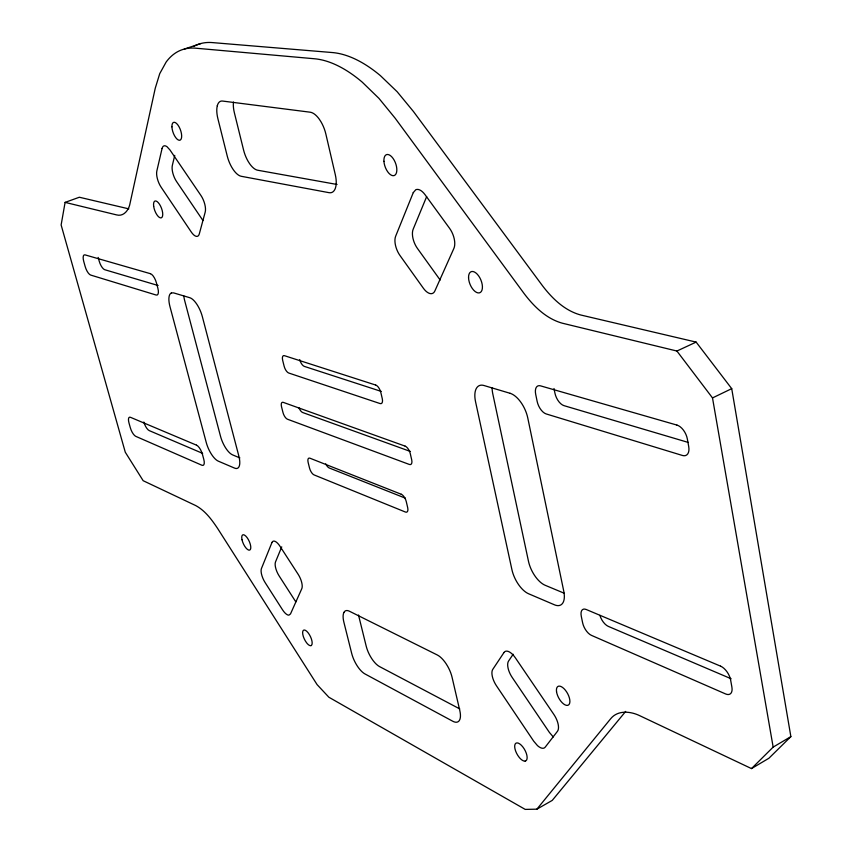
<?xml version="1.0" encoding="UTF-8"?>
<svg xmlns="http://www.w3.org/2000/svg" width="852" height="852" viewBox="0 0 852 852"><rect width="100%" height="100%" fill="white"/><g stroke="black" fill="none" stroke-linecap="round" stroke-linejoin="round"><path stroke-width="1.28" d="M128.833 208.868L79.353 197.238L65.103 202.382L61.131 224.971L125.276 452.21L143.168 480.709L195.704 505.566C205.204 510.678 211.743 519.677 217.622 528.453L317.093 684.614L328.861 697.224L525.215 809.4L536.877 809.176L552.245 800.401L625.666 711.42M174.745 155.394L172.349 165.363A12.13 4.952 69.6 0 0 176.545 181.508L202.914 220.476M281.735 546.867L275.505 561.937A11.214 4.335 64.9 0 0 279.147 575.941L295.814 601.863M426.671 196.578L413.167 229.22A14.473 7.199 68.3 0 0 417.405 248.39L440.154 280.01M513.16 654.24L508.569 661.056A13.483 6.102 61.9 0 0 507.781 666.381L508.08 668.149A13.483 6.102 61.9 0 0 512.19 677.436L549.412 732.443L553.267 736.927M536.877 809.176L610.788 718.609C618.009 709.801 630.895 711.292 640.086 715.861L751.496 768.589L768.919 758.237L790.869 736.629L731.719 388.65L696.137 342.099L580.766 315.006C564.748 310.692 552.32 298.605 542.511 285.771L413.422 111.484L397.16 91.739L380.418 75.658A175.618 84.529 68.7 0 0 332.173 52.536L212.489 42.6A160.485 69.917 69.3 0 0 194.011 46.264M751.496 768.589L773.158 747.108L790.869 736.629M773.158 747.108L712.506 397.927L731.719 388.65M65.103 202.382L116.617 214.906C123.955 216.93 129.067 209.603 130.068 203.202L155.266 88.182L159.729 73.666L166.129 62.068A161.135 69.023 69.3 0 1 195.768 48.202L314.324 58.745A176.407 83.517 68.7 0 1 362.249 82.154L378.938 98.363L395.179 118.236L524.182 293.652C533.97 306.528 546.302 318.733 562.288 323.185L676.914 351.035L696.137 342.099M184.33 49.054L200.923 43.516M337.051 184.469L257.613 170.219A19.649 8.669 69.9 0 1 249.572 163.616L248.07 161.252A19.649 8.669 69.9 0 1 243.597 150.09L234.396 112.869A19.83 8.765 70.5 0 1 233.459 102.07M158.099 285.505L104.743 269.711A8.094 2.971 68.6 0 1 99.215 261.181L98.172 257.41M688.437 442.486L564.013 405.658A11.449 6.039 64.9 0 1 554.94 393.177L554.002 388.523M381.259 391.409L304.324 366.392A6.252 2.705 67 0 1 299.734 359.608M410.451 451.475L302.758 412.549A6.124 2.599 66.5 0 1 298.839 407.618M405.392 498.175L329.309 468.014A6.134 2.609 65.7 0 1 325.73 463.871M239.87 457.918L232.596 454.883A16.891 6.582 66.4 0 1 220.519 436.299L184.724 300.788A17.36 6.891 68.1 0 1 183.808 295.942M564.141 593.194L545.163 585.281A21.364 10.362 62.8 0 1 528.485 561.308L492.807 393.933A21.918 11.076 65.4 0 1 492.115 387.958M202.648 453.381L149.281 430.622A7.817 2.812 66.9 0 1 143.828 422.038M731.122 678.746L608.317 626.38A11.097 5.517 61.5 0 1 599.883 615.368M459.729 708.885L379.502 666.562A17.892 7.274 63.4 0 1 371.653 658.489L370.237 656.146A17.892 7.274 63.4 0 1 366.19 646.125L358.5 615.016M676.914 351.035L712.506 397.927M217.292 105.754L216.909 107.884A19.915 8.648 70.4 0 0 217.899 118.716L227.239 156.044A19.734 8.563 69.9 0 0 231.744 167.248L233.246 169.633A19.734 8.563 69.9 0 0 241.244 176.289L329.01 192.669A21.098 9.862 69.6 0 0 335.368 188.26L335.933 186.077A21.098 9.862 69.6 0 0 335.294 174.649L325.869 134.083A21.3 9.979 70.2 0 0 320.97 121.772L319.287 119.184A21.3 9.979 70.2 0 0 310.171 112.198L222.532 101.047A19.915 8.648 70.4 0 0 217.292 105.754M162.05 148.546L156.843 170.964A12.184 4.888 69.6 0 0 161.103 187.163L191.263 232A12.269 5.005 69 0 0 199.293 233.949L205.194 212.137A12.46 5.144 69.3 0 0 200.934 195.491L169.942 149.92L166.96 146.661A12.375 5.027 69.9 0 0 162.05 148.546M343.867 612.503L343.377 613.909A18.041 7.263 63.8 0 0 343.888 622.237L351.695 653.42A17.956 7.167 63.5 0 0 355.763 663.474L357.18 665.838A17.956 7.167 63.5 0 0 365.007 673.964L452.774 721.25A19.223 8.105 62.3 0 0 459.313 720.558L459.973 719.184A19.223 8.105 62.3 0 0 459.803 710.579L452.05 677.223A19.298 8.222 62.7 0 0 447.662 666.285L446.086 663.719A19.298 8.222 62.7 0 0 437.246 654.954L349.395 611.214A18.041 7.263 63.8 0 0 343.867 612.503M271.948 542.522L261.436 568.55A11.246 4.271 64.9 0 0 265.132 582.598L282.481 609.734A11.321 4.313 64.5 0 0 288.871 615.165L290.5 613.93L301.789 588.689A11.577 4.516 64.7 0 0 301.651 582.289L301.171 580.638A11.577 4.516 64.7 0 0 298.062 574.163L280.063 546.366A11.502 4.473 65.1 0 0 271.948 542.522M413.273 192.605L395.647 236.249A14.537 7.114 68.2 0 0 399.961 255.472L423.327 288.178A14.622 7.231 67.6 0 0 434.861 290.979L453.882 248.433A15.08 7.657 68.2 0 0 449.558 228.293L425.02 194.661A14.985 7.54 68.9 0 0 415.797 189.719L413.273 192.605M504.001 652.494L492.775 669.374A13.536 6.028 62 0 0 492.03 674.699L492.339 676.467A13.536 6.028 62 0 0 496.46 685.796L533.672 741.123L537.516 745.649A13.76 6.134 61.1 0 0 545.205 747.161L557.464 731.293A13.973 6.337 61.1 0 0 553.843 714.423L515.407 657.893A13.749 6.23 62 0 0 504.001 652.494M171.39 292.939L170.453 293.578A17.423 6.795 68 0 0 169.974 306.624L206.248 442.486A16.944 6.496 66.4 0 0 218.314 461.156L234.609 468.121A17.178 6.667 66.3 0 0 238.837 456.044L202.361 316.71A17.658 6.986 67.9 0 0 189.772 297.71L173.595 292.886L171.39 292.939M311.044 645.571L310.948 645.624A8.573 3.291 64.1 0 1 307.348 643.686L306.55 642.727A8.573 3.291 64.1 0 1 302.854 631.13A8.573 3.291 64.1 0 1 309.414 634.665A8.573 3.291 64.1 0 1 311.438 645.358L311.044 645.571M525.205 761.06L525.066 761.102A10.117 4.409 61.1 0 1 520.178 758.472L519.145 757.29A10.117 4.409 61.1 0 1 515.204 743.977A10.117 4.409 61.1 0 1 524.129 748.78A10.117 4.409 61.1 0 1 525.79 760.868L525.205 761.06M150.389 273.673L85.04 254.876A8.126 2.929 68.6 0 0 83.752 261.457L85.157 266.495A8.115 2.929 68.6 0 0 90.685 275.068L156.129 295.026A8.595 3.301 68.3 0 0 157.854 288.189L156.417 282.832A8.605 3.301 68.4 0 0 150.389 273.673M676.978 425.095L540.466 385.839A11.513 5.985 65.1 0 0 535.706 394.38L537.143 401.377A11.502 5.975 65 0 0 546.207 413.944L682.473 455.479A12.567 7.072 62.9 0 0 688.714 446.597L687.34 438.972A12.578 7.093 63.1 0 0 676.967 425.095M510.071 393.294L483.936 385.498A22.014 10.948 65.4 0 0 475.554 401.75L511.914 569.637A21.46 10.235 62.9 0 0 528.591 593.759L554.492 604.824A21.854 10.586 62.5 0 0 563.768 591.213L527.782 418.002A22.408 11.342 65.1 0 0 510.071 393.294M375.732 385.061L284.398 355.667A6.284 2.673 67.1 0 0 282.694 360.428L284.131 366.2A6.273 2.662 67 0 0 288.721 373.016L380.056 403.56A6.72 3.067 66.2 0 0 382.26 398.608L380.812 392.431A6.731 3.078 66.3 0 0 375.732 385.061M405.137 446.128L283.226 402.357A6.156 2.567 66.6 0 0 281.554 406.873L282.97 412.474A6.145 2.567 66.5 0 0 287.454 419.216L409.375 464.457A6.741 3.078 65.3 0 0 411.686 459.729L410.27 453.605A6.752 3.088 65.3 0 0 405.137 446.128M401.271 494.256L309.926 458.195A6.166 2.577 65.8 0 0 308.158 462.519L309.542 468.089A6.156 2.567 65.7 0 0 314.079 474.915L405.424 512.041A6.603 2.939 64.7 0 0 407.671 507.59L406.287 501.647A6.603 2.95 64.8 0 0 401.271 494.256M196.514 445.159L130.441 417.299A7.849 2.78 66.9 0 0 128.993 422.986L130.324 427.736A7.849 2.78 66.9 0 0 135.777 436.352L201.913 465.245A8.307 3.12 66.4 0 0 203.798 459.409L202.446 454.372A8.307 3.12 66.4 0 0 196.514 445.159M720.611 666.168L586.144 609.468A11.151 5.474 61.6 0 0 581.288 616.273L582.608 622.727A11.151 5.453 61.6 0 0 591.437 635.358L725.638 693.965A12.216 6.369 59.1 0 0 731.889 687.085L730.643 680.098A12.226 6.379 59.2 0 0 720.6 666.168M153.669 206.28A8.967 3.546 69.2 0 0 161.305 217.824A8.967 3.546 69.2 0 0 159.462 204.203A8.967 3.546 69.2 0 0 153.669 206.28M171.923 126.82A9.479 3.909 70.2 0 0 179.452 140.292A9.479 3.909 70.2 0 0 179.016 126.735A9.479 3.909 70.2 0 0 171.923 126.82M383.933 161.305A11.14 5.517 69.6 0 0 394.146 175.565A11.14 5.517 69.6 0 0 393.038 158.376A11.14 5.517 69.6 0 0 383.933 161.305M468.557 277.88A11.374 5.836 67.4 0 0 479.293 292.886A11.374 5.836 67.4 0 0 478.611 275.856A11.374 5.836 67.4 0 0 468.557 277.88M242 539.721A8.382 3.174 65.3 0 0 249.732 550.083A8.382 3.174 65.3 0 0 247.048 537.548A8.382 3.174 65.3 0 0 242 539.721M556.537 691.707A10.682 4.952 61.1 0 0 567.549 705.371A10.682 4.952 61.1 0 0 565.377 690.195A10.682 4.952 61.1 0 0 556.537 691.707"/></g></svg>
